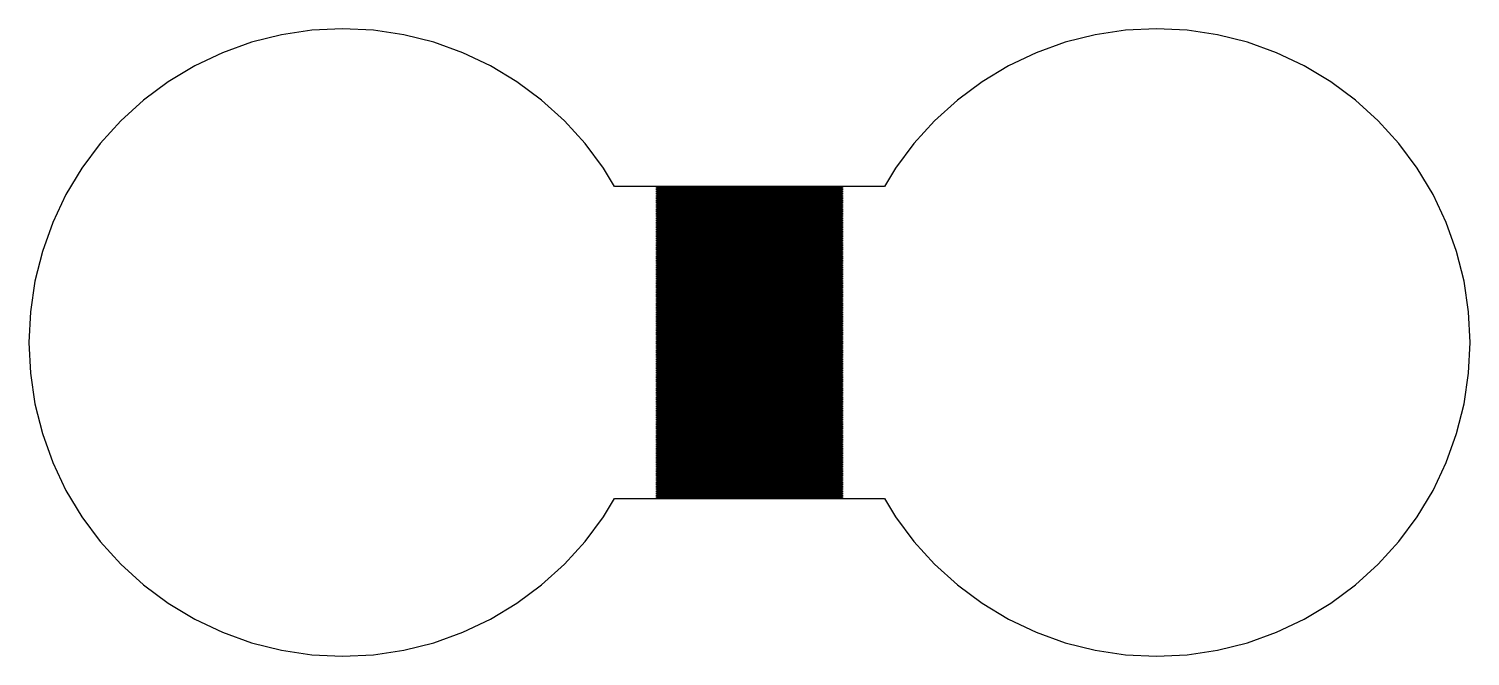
# Model space of a CAD drawing. Extents: x 0 to 105, y -4 to 66.
# Drawn here: x -0.47 to 15.47, y 32.03 to 38.97 of the extents above; entities that cross this region are included whole.
import ezdxf

# ---------------------------------------------------------------- set-up
doc = ezdxf.new("R2010")
doc.units = 0

msp = doc.modelspace()

# ---------------------------------------------------------------- linework, layer by layer
for p, q in [((2.32304, 38.9033), (1.99272, 38.8206)), ((2.65988, 38.9533), (2.32304, 38.9033)), ((3, 38.97), (2.65988, 38.9533)), ((3.34013, 38.9533), (3, 38.97)), ((3.67697, 38.9033), (3.34013, 38.9533)), ((4.00729, 38.8206), (3.67697, 38.9033)), ((11.323, 38.9033), (10.9927, 38.8206)), ((11.6599, 38.9533), (11.323, 38.9033)), ((12, 38.97), (11.6599, 38.9533)), ((12.3401, 38.9533), (12, 38.97)), ((12.677, 38.9033), (12.3401, 38.9533)), ((13.0073, 38.8206), (12.677, 38.9033)), ((1.99272, 38.8206), (1.67209, 38.7059)), ((4.32793, 38.7059), (4.00729, 38.8206)), ((10.9927, 38.8206), (10.6721, 38.7059)), ((13.3279, 38.7059), (13.0073, 38.8206)), ((1.67209, 38.7059), (1.36426, 38.5603)), ((4.63576, 38.5603), (4.32793, 38.7059)), ((10.6721, 38.7059), (10.3642, 38.5603)), ((13.6357, 38.5603), (13.3279, 38.7059)), ((1.36426, 38.5603), (1.07217, 38.3852)), ((4.92784, 38.3852), (4.63576, 38.5603)), ((10.3642, 38.5603), (10.0722, 38.3852)), ((13.9278, 38.3852), (13.6357, 38.5603)), ((1.07217, 38.3852), (0.79866, 38.1823)), ((5.20135, 38.1823), (4.92784, 38.3852)), ((10.0722, 38.3852), (9.79865, 38.1823)), ((14.2013, 38.1823), (13.9278, 38.3852)), ((0.79866, 38.1823), (0.546341, 37.9537)), ((5.45367, 37.9537), (5.20135, 38.1823)), ((9.79865, 38.1823), (9.54633, 37.9537)), ((14.4537, 37.9537), (14.2013, 38.1823)), ((0.546341, 37.9537), (0.317657, 37.7013)), ((5.68236, 37.7013), (5.45367, 37.9537)), ((9.54633, 37.9537), (9.31764, 37.7013)), ((14.6823, 37.7013), (14.4537, 37.9537)), ((0.317657, 37.7013), (0.114807, 37.4278)), ((5.88521, 37.4278), (5.68236, 37.7013)), ((9.31764, 37.7013), (9.11479, 37.4278)), ((14.8852, 37.4278), (14.6823, 37.7013)), ((0.114807, 37.4278), (-0.060257, 37.1357)), ((6.00677, 37.225), (5.88521, 37.4278)), ((9.11479, 37.4278), (8.99323, 37.225)), ((15.0603, 37.1357), (14.8852, 37.4278)), ((8.99323, 37.225), (6.00677, 37.225)), ((6.47, 37.205), (6.47, 37.215)), ((6.47, 37.215), (8.53, 37.215)), ((8.53, 37.205), (6.47, 37.205)), ((6.47, 37.185), (6.47, 37.195)), ((6.47, 37.195), (8.53, 37.195)), ((8.53, 37.185), (6.47, 37.185)), ((6.47, 37.165), (6.47, 37.175)), ((6.47, 37.175), (8.53, 37.175)), ((8.53, 37.165), (6.47, 37.165)), ((6.47, 37.145), (6.47, 37.155)), ((6.47, 37.155), (8.53, 37.155)), ((8.53, 37.145), (6.47, 37.145)), ((8.53, 37.215), (8.53, 37.205)), ((8.53, 37.195), (8.53, 37.185)), ((8.53, 37.175), (8.53, 37.165)), ((8.53, 37.155), (8.53, 37.145)), ((-0.060257, 37.1357), (-0.205856, 36.8279)), ((6.47, 37.125), (6.47, 37.135)), ((6.47, 37.135), (8.53, 37.135)), ((8.53, 37.125), (6.47, 37.125)), ((6.47, 37.105), (6.47, 37.115)), ((6.47, 37.115), (8.53, 37.115)), ((8.53, 37.105), (6.47, 37.105)), ((6.47, 37.085), (6.47, 37.095)), ((6.47, 37.095), (8.53, 37.095)), ((8.53, 37.085), (6.47, 37.085)), ((6.47, 37.065), (6.47, 37.075)), ((6.47, 37.075), (8.53, 37.075)), ((8.53, 37.065), (6.47, 37.065)), ((6.47, 37.045), (6.47, 37.055)), ((6.47, 37.055), (8.53, 37.055)), ((8.53, 37.045), (6.47, 37.045)), ((6.47, 37.025), (6.47, 37.035)), ((6.47, 37.035), (8.53, 37.035)), ((8.53, 37.025), (6.47, 37.025)), ((6.47, 37.005), (6.47, 37.015)), ((6.47, 37.015), (8.53, 37.015)), ((8.53, 37.005), (6.47, 37.005)), ((6.47, 36.985), (6.47, 36.995)), ((6.47, 36.995), (8.53, 36.995)), ((8.53, 36.985), (6.47, 36.985)), ((8.53, 37.135), (8.53, 37.125)), ((8.53, 37.115), (8.53, 37.105)), ((8.53, 37.095), (8.53, 37.085)), ((8.53, 37.075), (8.53, 37.065)), ((8.53, 37.055), (8.53, 37.045)), ((8.53, 37.035), (8.53, 37.025)), ((8.53, 37.015), (8.53, 37.005)), ((8.53, 36.995), (8.53, 36.985)), ((15.2059, 36.8279), (15.0603, 37.1357)), ((-0.205856, 36.8279), (-0.320572, 36.5073)), ((6.47, 36.965), (6.47, 36.975)), ((6.47, 36.975), (8.53, 36.975)), ((8.53, 36.965), (6.47, 36.965)), ((6.47, 36.945), (6.47, 36.955)), ((6.47, 36.955), (8.53, 36.955)), ((8.53, 36.945), (6.47, 36.945)), ((6.47, 36.925), (6.47, 36.935)), ((6.47, 36.935), (8.53, 36.935)), ((8.53, 36.925), (6.47, 36.925)), ((6.47, 36.905), (6.47, 36.915)), ((6.47, 36.915), (8.53, 36.915)), ((8.53, 36.905), (6.47, 36.905)), ((6.47, 36.885), (6.47, 36.895)), ((6.47, 36.895), (8.53, 36.895)), ((8.53, 36.885), (6.47, 36.885)), ((6.47, 36.865), (6.47, 36.875)), ((6.47, 36.875), (8.53, 36.875)), ((8.53, 36.865), (6.47, 36.865)), ((6.47, 36.845), (6.47, 36.855)), ((6.47, 36.855), (8.53, 36.855)), ((8.53, 36.845), (6.47, 36.845)), ((6.47, 36.825), (6.47, 36.835)), ((6.47, 36.835), (8.53, 36.835)), ((8.53, 36.825), (6.47, 36.825)), ((8.53, 36.975), (8.53, 36.965)), ((8.53, 36.955), (8.53, 36.945)), ((8.53, 36.935), (8.53, 36.925)), ((8.53, 36.915), (8.53, 36.905)), ((8.53, 36.895), (8.53, 36.885)), ((8.53, 36.875), (8.53, 36.865)), ((8.53, 36.855), (8.53, 36.845)), ((8.53, 36.835), (8.53, 36.825)), ((15.3206, 36.5073), (15.2059, 36.8279)), ((6.47, 36.805), (6.47, 36.815)), ((6.47, 36.815), (8.53, 36.815)), ((8.53, 36.805), (6.47, 36.805)), ((6.47, 36.785), (6.47, 36.795)), ((6.47, 36.795), (8.53, 36.795)), ((8.53, 36.785), (6.47, 36.785)), ((6.47, 36.765), (6.47, 36.775)), ((6.47, 36.775), (8.53, 36.775)), ((8.53, 36.765), (6.47, 36.765)), ((6.47, 36.745), (6.47, 36.755)), ((6.47, 36.755), (8.53, 36.755)), ((8.53, 36.745), (6.47, 36.745)), ((6.47, 36.725), (6.47, 36.735)), ((6.47, 36.735), (8.53, 36.735)), ((8.53, 36.725), (6.47, 36.725)), ((6.47, 36.705), (6.47, 36.715)), ((6.47, 36.715), (8.53, 36.715)), ((8.53, 36.705), (6.47, 36.705)), ((6.47, 36.685), (6.47, 36.695)), ((6.47, 36.695), (8.53, 36.695)), ((8.53, 36.685), (6.47, 36.685)), ((6.47, 36.665), (6.47, 36.675)), ((6.47, 36.675), (8.53, 36.675)), ((8.53, 36.665), (6.47, 36.665)), ((8.53, 36.815), (8.53, 36.805)), ((8.53, 36.795), (8.53, 36.785)), ((8.53, 36.775), (8.53, 36.765)), ((8.53, 36.755), (8.53, 36.745)), ((8.53, 36.735), (8.53, 36.725)), ((8.53, 36.715), (8.53, 36.705)), ((8.53, 36.695), (8.53, 36.685)), ((8.53, 36.675), (8.53, 36.665)), ((-0.320572, 36.5073), (-0.40332, 36.177)), ((6.47, 36.645), (6.47, 36.655)), ((6.47, 36.655), (8.53, 36.655)), ((8.53, 36.645), (6.47, 36.645)), ((6.47, 36.625), (6.47, 36.635)), ((6.47, 36.635), (8.53, 36.635)), ((8.53, 36.625), (6.47, 36.625)), ((6.47, 36.605), (6.47, 36.615)), ((6.47, 36.615), (8.53, 36.615)), ((8.53, 36.605), (6.47, 36.605)), ((6.47, 36.585), (6.47, 36.595)), ((6.47, 36.595), (8.53, 36.595)), ((8.53, 36.585), (6.47, 36.585)), ((6.47, 36.565), (6.47, 36.575)), ((6.47, 36.575), (8.53, 36.575)), ((8.53, 36.565), (6.47, 36.565)), ((6.47, 36.545), (6.47, 36.555)), ((6.47, 36.555), (8.53, 36.555)), ((8.53, 36.545), (6.47, 36.545)), ((6.47, 36.525), (6.47, 36.535)), ((6.47, 36.535), (8.53, 36.535)), ((8.53, 36.525), (6.47, 36.525)), ((6.47, 36.505), (6.47, 36.515)), ((6.47, 36.515), (8.53, 36.515)), ((8.53, 36.505), (6.47, 36.505)), ((8.53, 36.655), (8.53, 36.645)), ((8.53, 36.635), (8.53, 36.625)), ((8.53, 36.615), (8.53, 36.605)), ((8.53, 36.595), (8.53, 36.585)), ((8.53, 36.575), (8.53, 36.565)), ((8.53, 36.555), (8.53, 36.545)), ((8.53, 36.535), (8.53, 36.525)), ((8.53, 36.515), (8.53, 36.505)), ((15.4033, 36.177), (15.3206, 36.5073)), ((6.47, 36.485), (6.47, 36.495)), ((6.47, 36.495), (8.53, 36.495)), ((8.53, 36.485), (6.47, 36.485)), ((6.47, 36.465), (6.47, 36.475)), ((6.47, 36.475), (8.53, 36.475)), ((8.53, 36.465), (6.47, 36.465)), ((6.47, 36.445), (6.47, 36.455)), ((6.47, 36.455), (8.53, 36.455)), ((8.53, 36.445), (6.47, 36.445)), ((6.47, 36.425), (6.47, 36.435)), ((6.47, 36.435), (8.53, 36.435)), ((8.53, 36.425), (6.47, 36.425)), ((6.47, 36.405), (6.47, 36.415)), ((6.47, 36.415), (8.53, 36.415)), ((8.53, 36.405), (6.47, 36.405)), ((6.47, 36.385), (6.47, 36.395)), ((6.47, 36.395), (8.53, 36.395)), ((8.53, 36.385), (6.47, 36.385)), ((6.47, 36.365), (6.47, 36.375)), ((6.47, 36.375), (8.53, 36.375)), ((8.53, 36.365), (6.47, 36.365)), ((6.47, 36.345), (6.47, 36.355)), ((6.47, 36.355), (8.53, 36.355)), ((8.53, 36.345), (6.47, 36.345)), ((8.53, 36.495), (8.53, 36.485)), ((8.53, 36.475), (8.53, 36.465)), ((8.53, 36.455), (8.53, 36.445)), ((8.53, 36.435), (8.53, 36.425)), ((8.53, 36.415), (8.53, 36.405)), ((8.53, 36.395), (8.53, 36.385)), ((8.53, 36.375), (8.53, 36.365)), ((8.53, 36.355), (8.53, 36.345)), ((6.47, 36.325), (6.47, 36.335)), ((6.47, 36.335), (8.53, 36.335)), ((8.53, 36.325), (6.47, 36.325)), ((6.47, 36.305), (6.47, 36.315)), ((6.47, 36.315), (8.53, 36.315)), ((8.53, 36.305), (6.47, 36.305)), ((6.47, 36.285), (6.47, 36.295)), ((6.47, 36.295), (8.53, 36.295)), ((8.53, 36.285), (6.47, 36.285)), ((6.47, 36.265), (6.47, 36.275)), ((6.47, 36.275), (8.53, 36.275)), ((8.53, 36.265), (6.47, 36.265)), ((6.47, 36.245), (6.47, 36.255)), ((6.47, 36.255), (8.53, 36.255)), ((8.53, 36.245), (6.47, 36.245)), ((6.47, 36.225), (6.47, 36.235)), ((6.47, 36.235), (8.53, 36.235)), ((8.53, 36.225), (6.47, 36.225)), ((6.47, 36.205), (6.47, 36.215)), ((6.47, 36.215), (8.53, 36.215)), ((8.53, 36.205), (6.47, 36.205)), ((6.47, 36.185), (6.47, 36.195)), ((6.47, 36.195), (8.53, 36.195)), ((8.53, 36.185), (6.47, 36.185)), ((8.53, 36.335), (8.53, 36.325)), ((8.53, 36.315), (8.53, 36.305)), ((8.53, 36.295), (8.53, 36.285)), ((8.53, 36.275), (8.53, 36.265)), ((8.53, 36.255), (8.53, 36.245)), ((8.53, 36.235), (8.53, 36.225)), ((8.53, 36.215), (8.53, 36.205)), ((8.53, 36.195), (8.53, 36.185)), ((-0.40332, 36.177), (-0.453278, 35.8401)), ((6.47, 36.165), (6.47, 36.175)), ((6.47, 36.175), (8.53, 36.175)), ((8.53, 36.165), (6.47, 36.165)), ((6.47, 36.145), (6.47, 36.155)), ((6.47, 36.155), (8.53, 36.155)), ((8.53, 36.145), (6.47, 36.145)), ((6.47, 36.125), (6.47, 36.135)), ((6.47, 36.135), (8.53, 36.135)), ((8.53, 36.125), (6.47, 36.125)), ((6.47, 36.105), (6.47, 36.115)), ((6.47, 36.115), (8.53, 36.115)), ((8.53, 36.105), (6.47, 36.105)), ((6.47, 36.085), (6.47, 36.095)), ((6.47, 36.095), (8.53, 36.095)), ((8.53, 36.085), (6.47, 36.085)), ((6.47, 36.065), (6.47, 36.075)), ((6.47, 36.075), (8.53, 36.075)), ((8.53, 36.065), (6.47, 36.065)), ((6.47, 36.045), (6.47, 36.055)), ((6.47, 36.055), (8.53, 36.055)), ((8.53, 36.045), (6.47, 36.045)), ((6.47, 36.025), (6.47, 36.035)), ((6.47, 36.035), (8.53, 36.035)), ((8.53, 36.025), (6.47, 36.025)), ((8.53, 36.175), (8.53, 36.165)), ((8.53, 36.155), (8.53, 36.145)), ((8.53, 36.135), (8.53, 36.125)), ((8.53, 36.115), (8.53, 36.105)), ((8.53, 36.095), (8.53, 36.085)), ((8.53, 36.075), (8.53, 36.065)), ((8.53, 36.055), (8.53, 36.045)), ((8.53, 36.035), (8.53, 36.025)), ((15.4533, 35.8401), (15.4033, 36.177)), ((6.47, 36.005), (6.47, 36.015)), ((6.47, 36.015), (8.53, 36.015)), ((8.53, 36.005), (6.47, 36.005)), ((6.47, 35.985), (6.47, 35.995)), ((6.47, 35.995), (8.53, 35.995)), ((8.53, 35.985), (6.47, 35.985)), ((6.47, 35.965), (6.47, 35.975)), ((6.47, 35.975), (8.53, 35.975)), ((8.53, 35.965), (6.47, 35.965)), ((6.47, 35.945), (6.47, 35.955)), ((6.47, 35.955), (8.53, 35.955)), ((8.53, 35.945), (6.47, 35.945)), ((6.47, 35.925), (6.47, 35.935)), ((6.47, 35.935), (8.53, 35.935)), ((8.53, 35.925), (6.47, 35.925)), ((6.47, 35.905), (6.47, 35.915)), ((6.47, 35.915), (8.53, 35.915)), ((8.53, 35.905), (6.47, 35.905)), ((6.47, 35.885), (6.47, 35.895)), ((6.47, 35.895), (8.53, 35.895)), ((8.53, 35.885), (6.47, 35.885)), ((6.47, 35.865), (6.47, 35.875)), ((6.47, 35.875), (8.53, 35.875)), ((8.53, 35.865), (6.47, 35.865)), ((8.53, 36.015), (8.53, 36.005)), ((8.53, 35.995), (8.53, 35.985)), ((8.53, 35.975), (8.53, 35.965)), ((8.53, 35.955), (8.53, 35.945)), ((8.53, 35.935), (8.53, 35.925)), ((8.53, 35.915), (8.53, 35.905)), ((8.53, 35.895), (8.53, 35.885)), ((8.53, 35.875), (8.53, 35.865)), ((-0.453278, 35.8401), (-0.469986, 35.5)), ((6.47, 35.845), (6.47, 35.855)), ((6.47, 35.855), (8.53, 35.855)), ((8.53, 35.845), (6.47, 35.845)), ((6.47, 35.825), (6.47, 35.835)), ((6.47, 35.835), (8.53, 35.835)), ((8.53, 35.825), (6.47, 35.825)), ((6.47, 35.805), (6.47, 35.815)), ((6.47, 35.815), (8.53, 35.815)), ((8.53, 35.805), (6.47, 35.805)), ((6.47, 35.785), (6.47, 35.795)), ((6.47, 35.795), (8.53, 35.795)), ((8.53, 35.785), (6.47, 35.785)), ((6.47, 35.765), (6.47, 35.775)), ((6.47, 35.775), (8.53, 35.775)), ((8.53, 35.765), (6.47, 35.765)), ((6.47, 35.745), (6.47, 35.755)), ((6.47, 35.755), (8.53, 35.755)), ((8.53, 35.745), (6.47, 35.745)), ((6.47, 35.725), (6.47, 35.735)), ((6.47, 35.735), (8.53, 35.735)), ((8.53, 35.725), (6.47, 35.725)), ((6.47, 35.705), (6.47, 35.715)), ((6.47, 35.715), (8.53, 35.715)), ((8.53, 35.855), (8.53, 35.845)), ((8.53, 35.835), (8.53, 35.825)), ((8.53, 35.815), (8.53, 35.805)), ((8.53, 35.795), (8.53, 35.785)), ((8.53, 35.775), (8.53, 35.765)), ((8.53, 35.755), (8.53, 35.745)), ((8.53, 35.735), (8.53, 35.725)), ((8.53, 35.715), (8.53, 35.705)), ((15.47, 35.5), (15.4533, 35.8401)), ((8.53, 35.705), (6.47, 35.705)), ((6.47, 35.685), (6.47, 35.695)), ((6.47, 35.695), (8.53, 35.695)), ((8.53, 35.685), (6.47, 35.685)), ((6.47, 35.665), (6.47, 35.675)), ((6.47, 35.675), (8.53, 35.675)), ((8.53, 35.665), (6.47, 35.665)), ((6.47, 35.645), (6.47, 35.655)), ((6.47, 35.655), (8.53, 35.655)), ((8.53, 35.645), (6.47, 35.645)), ((6.47, 35.625), (6.47, 35.635)), ((6.47, 35.635), (8.53, 35.635)), ((8.53, 35.625), (6.47, 35.625)), ((6.47, 35.605), (6.47, 35.615)), ((6.47, 35.615), (8.53, 35.615)), ((8.53, 35.605), (6.47, 35.605)), ((6.47, 35.585), (6.47, 35.595)), ((6.47, 35.595), (8.53, 35.595)), ((8.53, 35.585), (6.47, 35.585)), ((6.47, 35.565), (6.47, 35.575)), ((6.47, 35.575), (8.53, 35.575)), ((8.53, 35.565), (6.47, 35.565)), ((6.47, 35.545), (6.47, 35.555)), ((6.47, 35.555), (8.53, 35.555)), ((8.53, 35.695), (8.53, 35.685)), ((8.53, 35.675), (8.53, 35.665)), ((8.53, 35.655), (8.53, 35.645)), ((8.53, 35.635), (8.53, 35.625)), ((8.53, 35.615), (8.53, 35.605)), ((8.53, 35.595), (8.53, 35.585)), ((8.53, 35.575), (8.53, 35.565)), ((8.53, 35.555), (8.53, 35.545)), ((-0.469986, 35.5), (-0.453278, 35.1599)), ((8.53, 35.545), (6.47, 35.545)), ((6.47, 35.525), (6.47, 35.535)), ((6.47, 35.535), (8.53, 35.535)), ((8.53, 35.525), (6.47, 35.525)), ((6.47, 35.505), (6.47, 35.515)), ((6.47, 35.515), (8.53, 35.515)), ((8.53, 35.505), (6.47, 35.505)), ((6.47, 35.485), (6.47, 35.495)), ((6.47, 35.495), (8.53, 35.495)), ((8.53, 35.485), (6.47, 35.485)), ((6.47, 35.465), (6.47, 35.475)), ((6.47, 35.475), (8.53, 35.475)), ((8.53, 35.465), (6.47, 35.465)), ((6.47, 35.445), (6.47, 35.455)), ((6.47, 35.455), (8.53, 35.455)), ((8.53, 35.445), (6.47, 35.445)), ((6.47, 35.425), (6.47, 35.435)), ((6.47, 35.435), (8.53, 35.435)), ((8.53, 35.425), (6.47, 35.425)), ((6.47, 35.405), (6.47, 35.415)), ((6.47, 35.415), (8.53, 35.415)), ((8.53, 35.405), (6.47, 35.405)), ((6.47, 35.385), (6.47, 35.395)), ((6.47, 35.395), (8.53, 35.395)), ((8.53, 35.535), (8.53, 35.525)), ((8.53, 35.515), (8.53, 35.505)), ((8.53, 35.495), (8.53, 35.485)), ((8.53, 35.475), (8.53, 35.465)), ((8.53, 35.455), (8.53, 35.445)), ((8.53, 35.435), (8.53, 35.425)), ((8.53, 35.415), (8.53, 35.405)), ((8.53, 35.395), (8.53, 35.385)), ((15.4533, 35.1599), (15.47, 35.5)), ((8.53, 35.385), (6.47, 35.385)), ((6.47, 35.365), (6.47, 35.375)), ((6.47, 35.375), (8.53, 35.375)), ((8.53, 35.365), (6.47, 35.365)), ((6.47, 35.345), (6.47, 35.355)), ((6.47, 35.355), (8.53, 35.355)), ((8.53, 35.345), (6.47, 35.345)), ((6.47, 35.325), (6.47, 35.335)), ((6.47, 35.335), (8.53, 35.335)), ((8.53, 35.325), (6.47, 35.325)), ((6.47, 35.305), (6.47, 35.315)), ((6.47, 35.315), (8.53, 35.315)), ((8.53, 35.305), (6.47, 35.305)), ((6.47, 35.285), (6.47, 35.295)), ((6.47, 35.295), (8.53, 35.295)), ((8.53, 35.285), (6.47, 35.285)), ((6.47, 35.265), (6.47, 35.275)), ((6.47, 35.275), (8.53, 35.275)), ((8.53, 35.265), (6.47, 35.265)), ((6.47, 35.245), (6.47, 35.255)), ((6.47, 35.255), (8.53, 35.255)), ((8.53, 35.245), (6.47, 35.245)), ((6.47, 35.225), (6.47, 35.235)), ((6.47, 35.235), (8.53, 35.235)), ((8.53, 35.375), (8.53, 35.365)), ((8.53, 35.355), (8.53, 35.345)), ((8.53, 35.335), (8.53, 35.325)), ((8.53, 35.315), (8.53, 35.305)), ((8.53, 35.295), (8.53, 35.285)), ((8.53, 35.275), (8.53, 35.265)), ((8.53, 35.255), (8.53, 35.245)), ((8.53, 35.235), (8.53, 35.225)), ((-0.453278, 35.1599), (-0.40332, 34.823)), ((8.53, 35.225), (6.47, 35.225)), ((6.47, 35.205), (6.47, 35.215)), ((6.47, 35.215), (8.53, 35.215)), ((8.53, 35.205), (6.47, 35.205)), ((6.47, 35.185), (6.47, 35.195)), ((6.47, 35.195), (8.53, 35.195)), ((8.53, 35.185), (6.47, 35.185)), ((6.47, 35.165), (6.47, 35.175)), ((6.47, 35.175), (8.53, 35.175)), ((8.53, 35.165), (6.47, 35.165)), ((6.47, 35.145), (6.47, 35.155)), ((6.47, 35.155), (8.53, 35.155)), ((8.53, 35.145), (6.47, 35.145)), ((6.47, 35.125), (6.47, 35.135)), ((6.47, 35.135), (8.53, 35.135)), ((8.53, 35.125), (6.47, 35.125)), ((6.47, 35.105), (6.47, 35.115)), ((6.47, 35.115), (8.53, 35.115)), ((8.53, 35.105), (6.47, 35.105)), ((6.47, 35.085), (6.47, 35.095)), ((6.47, 35.095), (8.53, 35.095)), ((8.53, 35.085), (6.47, 35.085)), ((6.47, 35.065), (6.47, 35.075)), ((6.47, 35.075), (8.53, 35.075)), ((8.53, 35.215), (8.53, 35.205)), ((8.53, 35.195), (8.53, 35.185)), ((8.53, 35.175), (8.53, 35.165)), ((8.53, 35.155), (8.53, 35.145)), ((8.53, 35.135), (8.53, 35.125)), ((8.53, 35.115), (8.53, 35.105)), ((8.53, 35.095), (8.53, 35.085)), ((8.53, 35.075), (8.53, 35.065)), ((15.4033, 34.823), (15.4533, 35.1599)), ((8.53, 35.065), (6.47, 35.065)), ((6.47, 35.045), (6.47, 35.055)), ((6.47, 35.055), (8.53, 35.055)), ((8.53, 35.045), (6.47, 35.045)), ((6.47, 35.025), (6.47, 35.035)), ((6.47, 35.035), (8.53, 35.035)), ((8.53, 35.025), (6.47, 35.025)), ((6.47, 35.005), (6.47, 35.015)), ((6.47, 35.015), (8.53, 35.015)), ((8.53, 35.005), (6.47, 35.005)), ((6.47, 34.985), (6.47, 34.995)), ((6.47, 34.995), (8.53, 34.995)), ((8.53, 34.985), (6.47, 34.985)), ((6.47, 34.965), (6.47, 34.975)), ((6.47, 34.975), (8.53, 34.975)), ((8.53, 34.965), (6.47, 34.965)), ((6.47, 34.945), (6.47, 34.955)), ((6.47, 34.955), (8.53, 34.955)), ((8.53, 34.945), (6.47, 34.945)), ((6.47, 34.925), (6.47, 34.935)), ((6.47, 34.935), (8.53, 34.935)), ((8.53, 34.925), (6.47, 34.925)), ((6.47, 34.905), (6.47, 34.915)), ((6.47, 34.915), (8.53, 34.915)), ((8.53, 35.055), (8.53, 35.045)), ((8.53, 35.035), (8.53, 35.025)), ((8.53, 35.015), (8.53, 35.005)), ((8.53, 34.995), (8.53, 34.985)), ((8.53, 34.975), (8.53, 34.965)), ((8.53, 34.955), (8.53, 34.945)), ((8.53, 34.935), (8.53, 34.925)), ((8.53, 34.915), (8.53, 34.905)), ((-0.40332, 34.823), (-0.320572, 34.4927)), ((8.53, 34.905), (6.47, 34.905)), ((6.47, 34.885), (6.47, 34.895)), ((6.47, 34.895), (8.53, 34.895)), ((8.53, 34.885), (6.47, 34.885)), ((6.47, 34.865), (6.47, 34.875)), ((6.47, 34.875), (8.53, 34.875)), ((8.53, 34.865), (6.47, 34.865)), ((6.47, 34.845), (6.47, 34.855)), ((6.47, 34.855), (8.53, 34.855)), ((8.53, 34.845), (6.47, 34.845)), ((6.47, 34.825), (6.47, 34.835)), ((6.47, 34.835), (8.53, 34.835)), ((8.53, 34.825), (6.47, 34.825)), ((6.47, 34.805), (6.47, 34.815)), ((6.47, 34.815), (8.53, 34.815)), ((8.53, 34.805), (6.47, 34.805)), ((6.47, 34.785), (6.47, 34.795)), ((6.47, 34.795), (8.53, 34.795)), ((8.53, 34.785), (6.47, 34.785)), ((6.47, 34.765), (6.47, 34.775)), ((6.47, 34.775), (8.53, 34.775)), ((8.53, 34.765), (6.47, 34.765)), ((6.47, 34.745), (6.47, 34.755)), ((6.47, 34.755), (8.53, 34.755)), ((8.53, 34.895), (8.53, 34.885)), ((8.53, 34.875), (8.53, 34.865)), ((8.53, 34.855), (8.53, 34.845)), ((8.53, 34.835), (8.53, 34.825)), ((8.53, 34.815), (8.53, 34.805)), ((8.53, 34.795), (8.53, 34.785)), ((8.53, 34.775), (8.53, 34.765)), ((8.53, 34.755), (8.53, 34.745)), ((15.3206, 34.4927), (15.4033, 34.823)), ((8.53, 34.745), (6.47, 34.745)), ((6.47, 34.725), (6.47, 34.735)), ((6.47, 34.735), (8.53, 34.735)), ((8.53, 34.725), (6.47, 34.725)), ((6.47, 34.705), (6.47, 34.715)), ((6.47, 34.715), (8.53, 34.715)), ((8.53, 34.705), (6.47, 34.705)), ((6.47, 34.685), (6.47, 34.695)), ((6.47, 34.695), (8.53, 34.695)), ((8.53, 34.685), (6.47, 34.685)), ((6.47, 34.665), (6.47, 34.675)), ((6.47, 34.675), (8.53, 34.675)), ((8.53, 34.665), (6.47, 34.665)), ((6.47, 34.645), (6.47, 34.655)), ((6.47, 34.655), (8.53, 34.655)), ((8.53, 34.645), (6.47, 34.645)), ((6.47, 34.625), (6.47, 34.635)), ((6.47, 34.635), (8.53, 34.635)), ((8.53, 34.625), (6.47, 34.625)), ((6.47, 34.605), (6.47, 34.615)), ((6.47, 34.615), (8.53, 34.615)), ((8.53, 34.605), (6.47, 34.605)), ((6.47, 34.585), (6.47, 34.595)), ((6.47, 34.595), (8.53, 34.595)), ((8.53, 34.735), (8.53, 34.725)), ((8.53, 34.715), (8.53, 34.705)), ((8.53, 34.695), (8.53, 34.685)), ((8.53, 34.675), (8.53, 34.665)), ((8.53, 34.655), (8.53, 34.645)), ((8.53, 34.635), (8.53, 34.625)), ((8.53, 34.615), (8.53, 34.605)), ((8.53, 34.595), (8.53, 34.585)), ((-0.320572, 34.4927), (-0.205856, 34.1721)), ((8.53, 34.585), (6.47, 34.585)), ((6.47, 34.565), (6.47, 34.575)), ((6.47, 34.575), (8.53, 34.575)), ((8.53, 34.565), (6.47, 34.565)), ((6.47, 34.545), (6.47, 34.555)), ((6.47, 34.555), (8.53, 34.555)), ((8.53, 34.545), (6.47, 34.545)), ((6.47, 34.525), (6.47, 34.535)), ((6.47, 34.535), (8.53, 34.535)), ((8.53, 34.525), (6.47, 34.525)), ((6.47, 34.505), (6.47, 34.515)), ((6.47, 34.515), (8.53, 34.515)), ((8.53, 34.505), (6.47, 34.505)), ((6.47, 34.485), (6.47, 34.495)), ((6.47, 34.495), (8.53, 34.495)), ((8.53, 34.485), (6.47, 34.485)), ((6.47, 34.465), (6.47, 34.475)), ((6.47, 34.475), (8.53, 34.475)), ((8.53, 34.465), (6.47, 34.465)), ((6.47, 34.445), (6.47, 34.455)), ((6.47, 34.455), (8.53, 34.455)), ((8.53, 34.445), (6.47, 34.445)), ((6.47, 34.425), (6.47, 34.435)), ((6.47, 34.435), (8.53, 34.435)), ((8.53, 34.575), (8.53, 34.565)), ((8.53, 34.555), (8.53, 34.545)), ((8.53, 34.535), (8.53, 34.525)), ((8.53, 34.515), (8.53, 34.505)), ((8.53, 34.495), (8.53, 34.485)), ((8.53, 34.475), (8.53, 34.465)), ((8.53, 34.455), (8.53, 34.445)), ((8.53, 34.435), (8.53, 34.425)), ((15.2059, 34.1721), (15.3206, 34.4927)), ((8.53, 34.425), (6.47, 34.425)), ((6.47, 34.405), (6.47, 34.415)), ((6.47, 34.415), (8.53, 34.415)), ((8.53, 34.405), (6.47, 34.405)), ((6.47, 34.385), (6.47, 34.395)), ((6.47, 34.395), (8.53, 34.395)), ((8.53, 34.385), (6.47, 34.385)), ((6.47, 34.365), (6.47, 34.375)), ((6.47, 34.375), (8.53, 34.375)), ((8.53, 34.365), (6.47, 34.365)), ((6.47, 34.345), (6.47, 34.355)), ((6.47, 34.355), (8.53, 34.355)), ((8.53, 34.345), (6.47, 34.345)), ((6.47, 34.325), (6.47, 34.335)), ((6.47, 34.335), (8.53, 34.335)), ((8.53, 34.325), (6.47, 34.325)), ((6.47, 34.305), (6.47, 34.315)), ((6.47, 34.315), (8.53, 34.315)), ((8.53, 34.305), (6.47, 34.305)), ((6.47, 34.285), (6.47, 34.295)), ((6.47, 34.295), (8.53, 34.295)), ((8.53, 34.285), (6.47, 34.285)), ((6.47, 34.265), (6.47, 34.275)), ((6.47, 34.275), (8.53, 34.275)), ((8.53, 34.415), (8.53, 34.405)), ((8.53, 34.395), (8.53, 34.385)), ((8.53, 34.375), (8.53, 34.365)), ((8.53, 34.355), (8.53, 34.345)), ((8.53, 34.335), (8.53, 34.325)), ((8.53, 34.315), (8.53, 34.305)), ((8.53, 34.295), (8.53, 34.285)), ((8.53, 34.275), (8.53, 34.265)), ((-0.205856, 34.1721), (-0.060257, 33.8643)), ((8.53, 34.265), (6.47, 34.265)), ((6.47, 34.245), (6.47, 34.255)), ((6.47, 34.255), (8.53, 34.255)), ((8.53, 34.245), (6.47, 34.245)), ((6.47, 34.225), (6.47, 34.235)), ((6.47, 34.235), (8.53, 34.235)), ((8.53, 34.225), (6.47, 34.225)), ((6.47, 34.205), (6.47, 34.215)), ((6.47, 34.215), (8.53, 34.215)), ((8.53, 34.205), (6.47, 34.205)), ((6.47, 34.185), (6.47, 34.195)), ((6.47, 34.195), (8.53, 34.195)), ((8.53, 34.185), (6.47, 34.185)), ((6.47, 34.165), (6.47, 34.175)), ((6.47, 34.175), (8.53, 34.175)), ((8.53, 34.165), (6.47, 34.165)), ((6.47, 34.145), (6.47, 34.155)), ((6.47, 34.155), (8.53, 34.155)), ((8.53, 34.145), (6.47, 34.145)), ((6.47, 34.125), (6.47, 34.135)), ((6.47, 34.135), (8.53, 34.135)), ((8.53, 34.125), (6.47, 34.125)), ((6.47, 34.105), (6.47, 34.115)), ((6.47, 34.115), (8.53, 34.115)), ((8.53, 34.255), (8.53, 34.245)), ((8.53, 34.235), (8.53, 34.225)), ((8.53, 34.215), (8.53, 34.205)), ((8.53, 34.195), (8.53, 34.185)), ((8.53, 34.175), (8.53, 34.165)), ((8.53, 34.155), (8.53, 34.145)), ((8.53, 34.135), (8.53, 34.125)), ((8.53, 34.115), (8.53, 34.105)), ((15.0603, 33.8643), (15.2059, 34.1721)), ((8.53, 34.105), (6.47, 34.105)), ((6.47, 34.085), (6.47, 34.095)), ((6.47, 34.095), (8.53, 34.095)), ((8.53, 34.085), (6.47, 34.085)), ((6.47, 34.065), (6.47, 34.075)), ((6.47, 34.075), (8.53, 34.075)), ((8.53, 34.065), (6.47, 34.065)), ((6.47, 34.045), (6.47, 34.055)), ((6.47, 34.055), (8.53, 34.055)), ((8.53, 34.045), (6.47, 34.045)), ((6.47, 34.025), (6.47, 34.035)), ((6.47, 34.035), (8.53, 34.035)), ((8.53, 34.025), (6.47, 34.025)), ((6.47, 34.005), (6.47, 34.015)), ((6.47, 34.015), (8.53, 34.015)), ((8.53, 34.005), (6.47, 34.005)), ((6.47, 33.985), (6.47, 33.995)), ((6.47, 33.995), (8.53, 33.995)), ((8.53, 33.985), (6.47, 33.985)), ((6.47, 33.965), (6.47, 33.975)), ((6.47, 33.975), (8.53, 33.975)), ((8.53, 33.965), (6.47, 33.965)), ((6.47, 33.945), (6.47, 33.955)), ((6.47, 33.955), (8.53, 33.955)), ((8.53, 34.095), (8.53, 34.085)), ((8.53, 34.075), (8.53, 34.065)), ((8.53, 34.055), (8.53, 34.045)), ((8.53, 34.035), (8.53, 34.025)), ((8.53, 34.015), (8.53, 34.005)), ((8.53, 33.995), (8.53, 33.985)), ((8.53, 33.975), (8.53, 33.965)), ((8.53, 33.955), (8.53, 33.945)), ((-0.060257, 33.8643), (0.114807, 33.5722)), ((8.53, 33.945), (6.47, 33.945)), ((6.47, 33.925), (6.47, 33.935)), ((6.47, 33.935), (8.53, 33.935)), ((8.53, 33.925), (6.47, 33.925)), ((6.47, 33.905), (6.47, 33.915)), ((6.47, 33.915), (8.53, 33.915)), ((8.53, 33.905), (6.47, 33.905)), ((6.47, 33.885), (6.47, 33.895)), ((6.47, 33.895), (8.53, 33.895)), ((8.53, 33.885), (6.47, 33.885)), ((6.47, 33.865), (6.47, 33.875)), ((6.47, 33.875), (8.53, 33.875)), ((8.53, 33.865), (6.47, 33.865)), ((6.47, 33.845), (6.47, 33.855)), ((6.47, 33.855), (8.53, 33.855)), ((8.53, 33.845), (6.47, 33.845)), ((6.47, 33.825), (6.47, 33.835)), ((6.47, 33.835), (8.53, 33.835)), ((8.53, 33.825), (6.47, 33.825)), ((6.47, 33.805), (6.47, 33.815)), ((6.47, 33.815), (8.53, 33.815)), ((8.53, 33.805), (6.47, 33.805)), ((6.47, 33.785), (6.47, 33.795)), ((6.47, 33.795), (8.53, 33.795)), ((8.53, 33.935), (8.53, 33.925)), ((8.53, 33.915), (8.53, 33.905)), ((8.53, 33.895), (8.53, 33.885)), ((8.53, 33.875), (8.53, 33.865)), ((8.53, 33.855), (8.53, 33.845)), ((8.53, 33.835), (8.53, 33.825)), ((8.53, 33.815), (8.53, 33.805)), ((8.53, 33.795), (8.53, 33.785)), ((14.8852, 33.5722), (15.0603, 33.8643)), ((5.88521, 33.5722), (6.00677, 33.775)), ((6.00677, 33.775), (8.99323, 33.775)), ((8.53, 33.785), (6.47, 33.785)), ((8.99323, 33.775), (9.11479, 33.5722)), ((0.114807, 33.5722), (0.317657, 33.2987)), ((5.68236, 33.2987), (5.88521, 33.5722)), ((9.11479, 33.5722), (9.31764, 33.2987)), ((14.6823, 33.2987), (14.8852, 33.5722)), ((0.317657, 33.2987), (0.546341, 33.0463)), ((5.45367, 33.0463), (5.68236, 33.2987)), ((9.31764, 33.2987), (9.54633, 33.0463)), ((14.4537, 33.0463), (14.6823, 33.2987)), ((0.546341, 33.0463), (0.79866, 32.8177)), ((5.20135, 32.8177), (5.45367, 33.0463)), ((9.54633, 33.0463), (9.79865, 32.8177)), ((14.2013, 32.8177), (14.4537, 33.0463)), ((0.79866, 32.8177), (1.07217, 32.6148)), ((4.92784, 32.6148), (5.20135, 32.8177)), ((9.79865, 32.8177), (10.0722, 32.6148)), ((13.9278, 32.6148), (14.2013, 32.8177)), ((1.07217, 32.6148), (1.36426, 32.4397)), ((4.63576, 32.4397), (4.92784, 32.6148)), ((10.0722, 32.6148), (10.3642, 32.4397)), ((13.6357, 32.4397), (13.9278, 32.6148)), ((1.36426, 32.4397), (1.67209, 32.2941)), ((4.32793, 32.2941), (4.63576, 32.4397)), ((10.3642, 32.4397), (10.6721, 32.2941)), ((13.3279, 32.2941), (13.6357, 32.4397)), ((1.67209, 32.2941), (1.99272, 32.1794)), ((4.00729, 32.1794), (4.32793, 32.2941)), ((10.6721, 32.2941), (10.9927, 32.1794)), ((13.0073, 32.1794), (13.3279, 32.2941)), ((1.99272, 32.1794), (2.32304, 32.0967)), ((2.32304, 32.0967), (2.65988, 32.0467)), ((2.65988, 32.0467), (3, 32.03)), ((3, 32.03), (3.34013, 32.0467)), ((3.34013, 32.0467), (3.67697, 32.0967)), ((3.67697, 32.0967), (4.00729, 32.1794)), ((10.9927, 32.1794), (11.323, 32.0967)), ((11.323, 32.0967), (11.6599, 32.0467)), ((11.6599, 32.0467), (12, 32.03)), ((12, 32.03), (12.3401, 32.0467)), ((12.3401, 32.0467), (12.677, 32.0967)), ((12.677, 32.0967), (13.0073, 32.1794))]:
    msp.add_line(p, q)

doc.saveas('drawing.dxf')
